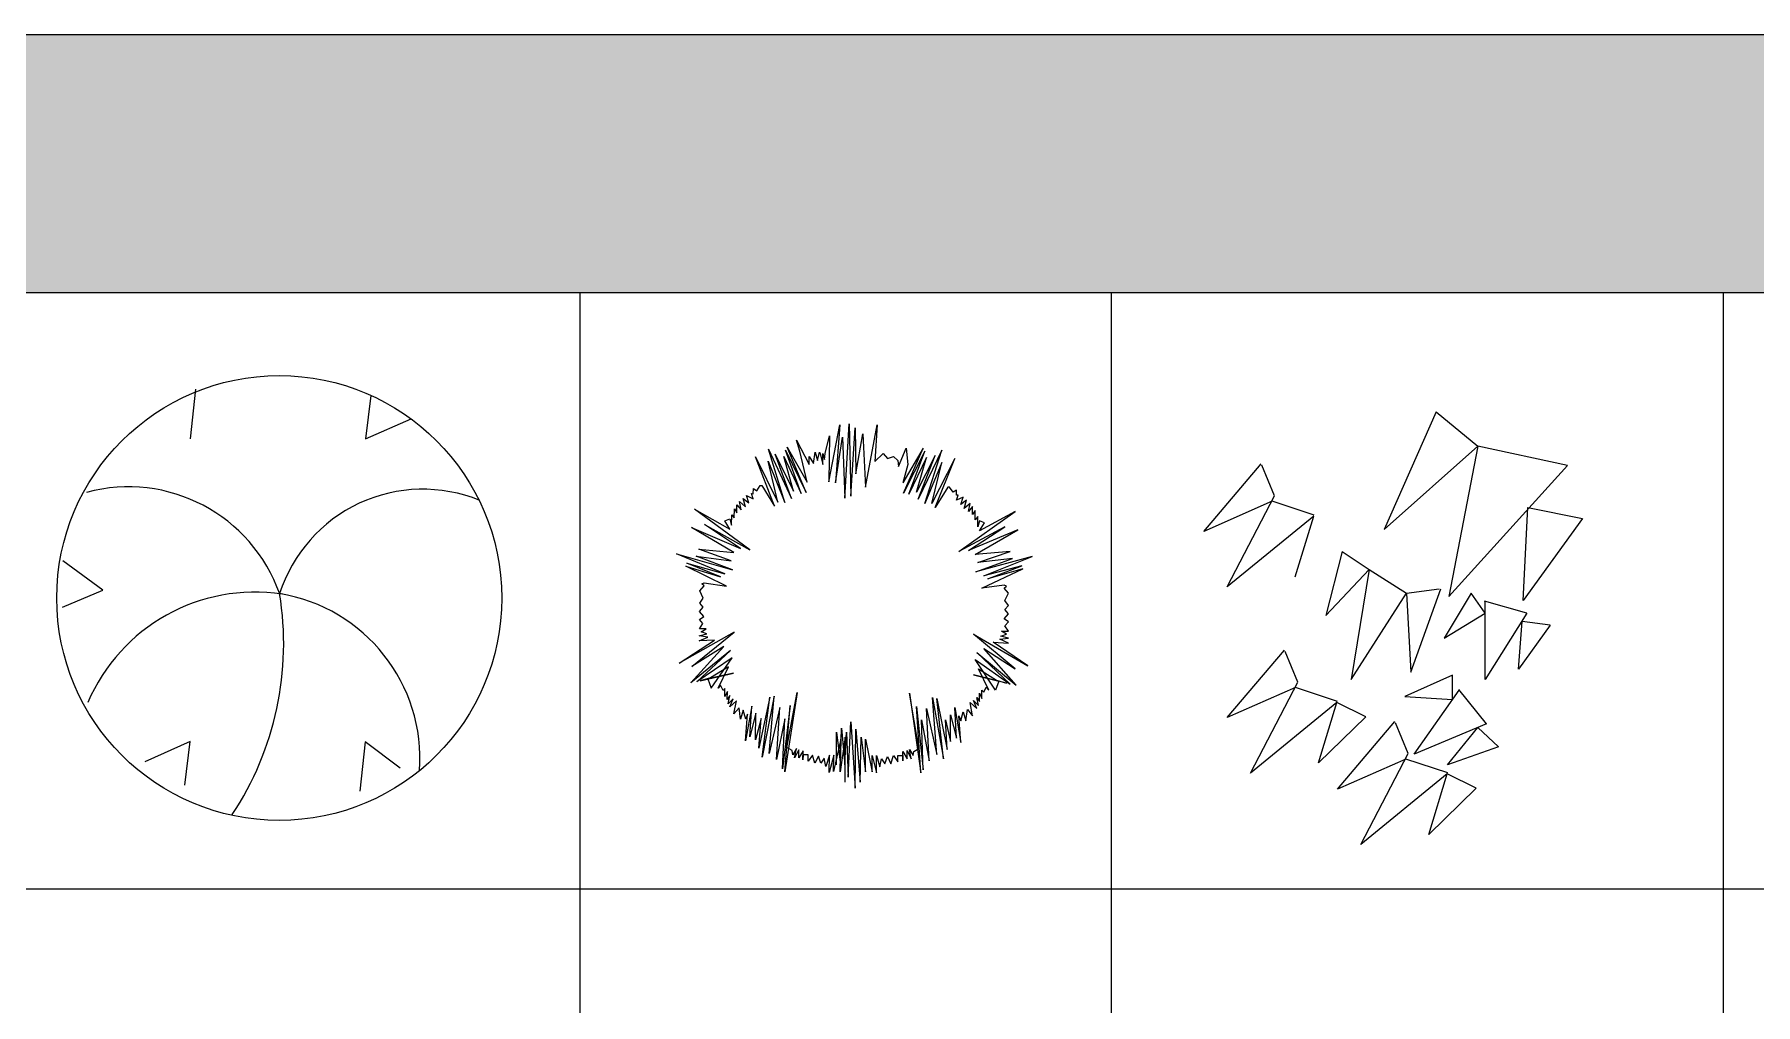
# Model space of a CAD drawing. Header units: inches. Extents: x 7658 to 73799, y 48 to 40262.
# Drawn here: x 57877 to 64861, y 36323 to 40262 of the extents above; entities that cross this region are included whole.
import ezdxf

# ---------------------------------------------------------------- set-up
doc = ezdxf.new("R2010")
doc.units = ezdxf.units.IN
doc.layers.add('www.cad-blocks.net', color=7, linetype='Continuous')

# ---------------------------------------------------------------- blocks, each defined once
blk = doc.blocks.new('A$C516926BB')
for p, q in [((0, 38.5194), (62.4121, 38.5194)), ((48.7041, 38.5194), (48.7041, 0)), ((50.8593, 38.5194), (50.8593, 0)), ((53.3424, 38.5194), (53.3424, 0)), ((0, 36.0983), (62.4121, 36.0983))]:
    blk.add_line(p, q)
blk = doc.blocks.new('A$C3988181B')
for p, q in [((0.5428, 1.5497), (0.5648, 1.7504)), ((1.2749, 1.7257), (1.2529, 1.5493)), ((1.2529, 1.5493), (1.4377, 1.6305)), ((0.1874, 0.935), (0.0246, 1.0544)), ((0.0236, 0.8659), (0.1874, 0.935)), ((0.542, 0.3199), (0.3573, 0.2386)), ((0.52, 0.1434), (0.542, 0.3199)), ((1.2521, 0.3194), (1.2301, 0.1188)), ((1.3939, 0.2121), (1.2521, 0.3194))]:
    blk.add_line(p, q)
blk.add_circle((0.9029, 0.9029), 0.9029)
for centre, radius, start, end in [((0.2905, 0.7028), 0.6515, 19.41309, 105.04155), ((1.4854, 0.7347), 0.6099, 67.73305, 162.24217), ((0.8063, 0.1871), 0.7401, 81.61742, 156.80161), ((-0.3406, 0.7185), 1.2615, 326.59961, 9.22229), ((0.7946, 0.25), 0.6796, 355.95813, 80.6893)]:
    blk.add_arc(centre, radius, start, end)
blk = doc.blocks.new('A$C7B244E89')
for p, q in [((0.6171, 1.2436), (0.662, 1.4757)), ((0.662, 1.4757), (0.6447, 1.2394)), ((0.6827, 1.1772), (0.6999, 1.4798)), ((0.6999, 1.4798), (0.7069, 1.1855)), ((0.7656, 1.2229), (0.814, 1.4757)), ((0.814, 1.4757), (0.8035, 1.3265)), ((0.4996, 1.3679), (0.4858, 1.4135)), ((0.4858, 1.4135), (0.5376, 1.314)), ((0.6032, 1.3596), (0.6205, 1.4301)), ((0.6205, 1.4301), (0.6171, 1.2436)), ((0.6447, 1.2394), (0.6723, 1.4259)), ((0.6723, 1.4259), (0.6827, 1.1772)), ((0.7069, 1.1855), (0.7241, 1.4633)), ((0.7241, 1.4633), (0.7276, 1.2768)), ((0.7276, 1.2768), (0.7552, 1.4384)), ((0.7552, 1.4384), (0.7656, 1.2229)), ((0.3202, 1.3449), (0.4108, 1.1612)), ((0.3967, 1.1448), (0.3202, 1.3449)), ((0.3718, 1.3276), (0.4384, 1.1608)), ((0.4108, 1.1612), (0.3718, 1.3276)), ((0.3726, 1.3773), (0.4663, 1.1769)), ((0.4384, 1.1608), (0.3726, 1.3773)), ((0.3999, 1.3562), (0.4737, 1.2059)), ((0.4663, 1.1769), (0.3999, 1.3562)), ((0.4343, 1.3474), (0.5046, 1.1971)), ((0.4737, 1.2059), (0.4343, 1.3474)), ((0.4416, 1.3722), (0.5254, 1.2009)), ((0.5046, 1.1971), (0.4416, 1.3722)), ((0.4487, 1.3845), (0.5295, 1.2423)), ((0.5254, 1.2009), (0.4487, 1.3845)), ((0.5295, 1.2423), (0.4996, 1.3679)), ((0.5376, 1.314), (0.5376, 1.3472)), ((0.5376, 1.3472), (0.5549, 1.3182)), ((0.5549, 1.3182), (0.5618, 1.3638)), ((0.5618, 1.3638), (0.5721, 1.3307)), ((0.5721, 1.3307), (0.5791, 1.3638)), ((0.5791, 1.3638), (0.5825, 1.3596)), ((0.5825, 1.3596), (0.5929, 1.314)), ((0.5929, 1.3596), (0.5998, 1.3348)), ((0.5929, 1.314), (0.5929, 1.3596)), ((0.5998, 1.3348), (0.6032, 1.3596)), ((0.8035, 1.3265), (0.8381, 1.3596)), ((0.8381, 1.3596), (0.8554, 1.3389)), ((0.8554, 1.3389), (0.8796, 1.3472)), ((0.8796, 1.3472), (0.8969, 1.3307)), ((0.8969, 1.3307), (0.9003, 1.3057)), ((0.9003, 1.3057), (0.9314, 1.3804)), ((1.0005, 1.3804), (0.9176, 1.2394)), ((0.921, 1.1979), (1.0005, 1.3804)), ((1.0074, 1.3679), (0.921, 1.1979)), ((0.9314, 1.3804), (0.9383, 1.314)), ((0.9418, 1.1938), (1.0074, 1.3679)), ((1.0143, 1.3431), (0.9418, 1.1938)), ((1.0489, 1.3514), (0.9728, 1.2021)), ((0.9728, 1.2021), (1.0143, 1.3431)), ((1.0765, 1.372), (0.9798, 1.1731)), ((0.9798, 1.1731), (1.0489, 1.3514)), ((1.0074, 1.1566), (1.0765, 1.372)), ((1.1283, 1.3389), (1.035, 1.1566)), ((1.0489, 1.1399), (1.1283, 1.3389)), ((0.9383, 1.314), (0.9176, 1.2394)), ((1.0765, 1.3223), (1.0074, 1.1566)), ((1.035, 1.1566), (1.0765, 1.3223)), ((0.2834, 1.188), (0.3108, 1.1752)), ((0.2933, 1.1588), (0.2834, 1.188)), ((0.3042, 1.196), (0.3111, 1.1959)), ((0.3108, 1.1752), (0.3042, 1.196)), ((0.3111, 1.1959), (0.3114, 1.2166)), ((0.3114, 1.2166), (0.3251, 1.2081)), ((0.3251, 1.2081), (0.3393, 1.2286)), ((0.3393, 1.2286), (0.3462, 1.2285)), ((0.3462, 1.2285), (0.3967, 1.1448)), ((1.1006, 1.2229), (1.0489, 1.1399)), ((1.1076, 1.2229), (1.1006, 1.2229)), ((1.1214, 1.2021), (1.1076, 1.2229)), ((1.1352, 1.2104), (1.1214, 1.2021)), ((1.1352, 1.1897), (1.1352, 1.2104)), ((1.1352, 1.169), (1.1421, 1.1897)), ((1.1421, 1.1897), (1.1352, 1.1897)), ((0.0718, 1.1331), (0.2157, 1.0522)), ((0.2974, 0.9681), (0.0718, 1.1331)), ((0.2336, 1.0975), (0.2342, 1.1348)), ((0.2342, 1.1348), (0.2443, 1.1181)), ((0.2443, 1.1181), (0.2448, 1.1512)), ((0.2448, 1.1512), (0.2617, 1.1302)), ((0.2554, 1.1636), (0.2792, 1.1425)), ((0.2617, 1.1302), (0.2554, 1.1636)), ((0.2694, 1.1758), (0.2933, 1.1588)), ((0.2792, 1.1425), (0.2694, 1.1758)), ((1.1628, 1.1814), (1.1352, 1.169)), ((1.1455, 0.9617), (1.3736, 1.1233)), ((1.1525, 1.1524), (1.1628, 1.1814)), ((1.1767, 1.169), (1.1525, 1.1524)), ((1.1663, 1.1358), (1.1767, 1.169)), ((1.1904, 1.1566), (1.1663, 1.1358)), ((1.1836, 1.1233), (1.1904, 1.1566)), ((1.2009, 1.1441), (1.1836, 1.1233)), ((1.2009, 1.1109), (1.2009, 1.1441)), ((1.2112, 1.1275), (1.2009, 1.1109)), ((1.2112, 1.0902), (1.2112, 1.1275)), ((1.3736, 1.1233), (1.2285, 1.0446)), ((0.0603, 1.0587), (0.2594, 0.9728)), ((0.2315, 0.9566), (0.0603, 1.0587)), ((0.1123, 1.0703), (0.2974, 0.9681)), ((0.2594, 0.9728), (0.1123, 1.0703)), ((0.1955, 1.0856), (0.2163, 1.0936)), ((0.2157, 1.0522), (0.1955, 1.0856)), ((0.2163, 1.0936), (0.2228, 1.0687)), ((0.2228, 1.0687), (0.2235, 1.1101)), ((0.2235, 1.1101), (0.2336, 1.0975)), ((1.3321, 1.0612), (1.1455, 0.9617)), ((1.1836, 0.9658), (1.3321, 1.0612)), ((1.3839, 1.0488), (1.1836, 0.9658)), ((1.2216, 1.1027), (1.2112, 1.0902)), ((1.2112, 0.9492), (1.3839, 1.0488)), ((1.2216, 1.0612), (1.2216, 1.1027)), ((1.2285, 1.086), (1.2216, 1.0612)), ((1.2492, 1.0777), (1.2285, 1.086)), ((1.2285, 1.0446), (1.2492, 1.0777)), ((0, 0.9518), (0.227, 0.8862)), ((0.1957, 0.87), (0, 0.9518)), ((0.0409, 0.9138), (0.1957, 0.87)), ((0.1783, 0.8579), (0.0409, 0.9138)), ((0.0793, 0.9423), (0.2207, 0.9236)), ((0.227, 0.8862), (0.0793, 0.9423)), ((0.0901, 0.9712), (0.2315, 0.9566)), ((0.2207, 0.9236), (0.0901, 0.9712)), ((1.3528, 0.9617), (1.2112, 0.9492)), ((1.4426, 0.941), (1.2146, 0.8788)), ((1.2146, 0.8788), (1.3632, 0.9327)), ((1.2216, 0.9161), (1.3528, 0.9617)), ((1.3632, 0.9327), (1.2216, 0.9161)), ((1.2458, 0.8622), (1.4426, 0.941)), ((0.2018, 0.8202), (0.0372, 0.9015)), ((0.0372, 0.9015), (0.1783, 0.8579)), ((1.2388, 0.8125), (1.4046, 0.8912)), ((1.4012, 0.9036), (1.2458, 0.8622)), ((1.263, 0.8498), (1.4012, 0.9036)), ((1.4046, 0.8912), (1.263, 0.8498)), ((0.0937, 0.7513), (0.1078, 0.7719)), ((0.0944, 0.8011), (0.112, 0.8216)), ((0.1078, 0.7719), (0.0944, 0.8011)), ((0.1018, 0.8301), (0.1122, 0.834)), ((0.112, 0.8216), (0.1018, 0.8301)), ((0.1122, 0.834), (0.2018, 0.8202)), ((1.3287, 0.8249), (1.2388, 0.8125)), ((1.339, 0.8208), (1.3287, 0.8249)), ((1.3287, 0.8125), (1.339, 0.8208)), ((1.3459, 0.7917), (1.3287, 0.8125)), ((1.3321, 0.7627), (1.3459, 0.7917)), ((0.0932, 0.7182), (0.1073, 0.7346)), ((0.1102, 0.6972), (0.0932, 0.7182)), ((0.1073, 0.7346), (0.0937, 0.7513)), ((1.3287, 0.6881), (1.3459, 0.7088)), ((1.3459, 0.742), (1.3321, 0.7627)), ((1.3321, 0.7254), (1.3459, 0.742)), ((1.3459, 0.7088), (1.3321, 0.7254)), ((0.2336, 0.6332), (0.0106, 0.508)), ((0.0622, 0.4948), (0.2336, 0.6332)), ((0.0921, 0.6478), (0.1063, 0.6683)), ((0.1198, 0.6474), (0.0921, 0.6478)), ((0.0927, 0.685), (0.1102, 0.6972)), ((0.1063, 0.6683), (0.0927, 0.685)), ((0.0989, 0.6352), (0.1198, 0.6474)), ((0.123, 0.6266), (0.0989, 0.6352)), ((1.339, 0.6259), (1.3183, 0.6384)), ((1.3183, 0.6384), (1.3459, 0.6384)), ((1.3459, 0.6757), (1.3287, 0.6881)), ((1.3321, 0.6591), (1.3459, 0.6757)), ((1.3459, 0.6384), (1.3321, 0.6591)), ((0.0106, 0.508), (0.1536, 0.6012)), ((0.0578, 0.4285), (0.1912, 0.5758)), ((0.2187, 0.5588), (0.0578, 0.4285)), ((0.1912, 0.5758), (0.0622, 0.4948)), ((0.0821, 0.4323), (0.2187, 0.5588)), ((0.0914, 0.598), (0.1262, 0.6141)), ((0.1536, 0.6012), (0.0914, 0.598)), ((0.0917, 0.6187), (0.123, 0.6266)), ((0.1262, 0.6141), (0.0917, 0.6187)), ((1.3736, 0.4849), (1.2043, 0.6259)), ((1.2043, 0.6259), (1.4253, 0.4974)), ((1.377, 0.4186), (1.2458, 0.5679)), ((1.2458, 0.5679), (1.3736, 0.4849)), ((1.4253, 0.4974), (1.2838, 0.5927)), ((1.2838, 0.5927), (1.3459, 0.5886)), ((1.3114, 0.6052), (1.3459, 0.6093)), ((1.3459, 0.5886), (1.3114, 0.6052)), ((1.3148, 0.6176), (1.339, 0.6259)), ((1.3459, 0.6093), (1.3148, 0.6176)), ((0.2251, 0.5297), (0.0821, 0.4323)), ((0.2108, 0.4925), (0.1376, 0.448)), ((0.1404, 0.4065), (0.2251, 0.5297)), ((0.168, 0.4061), (0.2108, 0.4925)), ((1.2112, 0.5223), (1.3528, 0.4228)), ((1.2941, 0.3979), (1.2112, 0.5223)), ((1.3528, 0.4228), (1.2181, 0.5513)), ((1.2181, 0.5513), (1.377, 0.4186)), ((0.0959, 0.4362), (0.2311, 0.4674)), ((0.1376, 0.448), (0.0959, 0.4362)), ((0.2311, 0.4674), (0.1271, 0.4441)), ((0.1271, 0.4441), (0.1404, 0.4065)), ((1.2043, 0.4601), (1.3079, 0.4352)), ((1.339, 0.4269), (1.2043, 0.4601)), ((1.225, 0.4849), (1.2975, 0.4394)), ((1.2665, 0.3979), (1.225, 0.4849)), ((1.3079, 0.4352), (1.2941, 0.3979)), ((1.2975, 0.4394), (1.339, 0.4269)), ((0.1785, 0.4185), (0.168, 0.4061)), ((0.1886, 0.3976), (0.1785, 0.4185)), ((0.1956, 0.4057), (0.1886, 0.3976)), ((0.1951, 0.3726), (0.1956, 0.4057)), ((0.2058, 0.3931), (0.1951, 0.3726)), ((0.2053, 0.36), (0.2058, 0.3931)), ((0.216, 0.3764), (0.2053, 0.36)), ((0.2085, 0.3434), (0.216, 0.3764)), ((0.2296, 0.3638), (0.2085, 0.3434)), ((0.2153, 0.3309), (0.2296, 0.3638)), ((0.2433, 0.3553), (0.2153, 0.3309)), ((0.2321, 0.3016), (0.2433, 0.3553)), ((0.3782, 0.3698), (0.3337, 0.1632)), ((0.3955, 0.3737), (0.3469, 0.1257)), ((0.3469, 0.1257), (0.3782, 0.3698)), ((0.3748, 0.1418), (0.3955, 0.3737)), ((0.4891, 0.3889), (0.4393, 0.0662)), ((0.4477, 0.1657), (0.4891, 0.3889)), ((0.9832, 0.1617), (0.9452, 0.3855)), ((0.9452, 0.3855), (0.9901, 0.0621)), ((1.0557, 0.1367), (1.0385, 0.3689)), ((1.0385, 0.3689), (1.0834, 0.1202)), ((1.0834, 0.1202), (1.0557, 0.3647)), ((1.0557, 0.3647), (1.0972, 0.1575)), ((1.2181, 0.3233), (1.2043, 0.3565)), ((1.2043, 0.3565), (1.225, 0.3358)), ((1.2181, 0.3689), (1.2285, 0.3523)), ((1.225, 0.3358), (1.2181, 0.3689)), ((1.2285, 0.3523), (1.2285, 0.3855)), ((1.2285, 0.3855), (1.2388, 0.3647)), ((1.2388, 0.3647), (1.2388, 0.3979)), ((1.2388, 0.3979), (1.2458, 0.3897)), ((1.2458, 0.3897), (1.2561, 0.4104)), ((1.2561, 0.4104), (1.2665, 0.3979)), ((0.2532, 0.3261), (0.2321, 0.3016)), ((0.2594, 0.2804), (0.2532, 0.3261)), ((0.2703, 0.3175), (0.2594, 0.2804)), ((0.2801, 0.2801), (0.2703, 0.3175)), ((0.3051, 0.3336), (0.2788, 0.1931)), ((0.2788, 0.1931), (0.2874, 0.3007)), ((0.2874, 0.3007), (0.2801, 0.2801)), ((0.2964, 0.2093), (0.3051, 0.3336)), ((0.3219, 0.3043), (0.2964, 0.2093)), ((0.3203, 0.1966), (0.3219, 0.3043)), ((0.3424, 0.2833), (0.3203, 0.1966)), ((0.3337, 0.1632), (0.3424, 0.2833)), ((0.419, 0.3278), (0.3748, 0.1418)), ((0.4055, 0.1165), (0.419, 0.3278)), ((0.439, 0.2818), (0.4055, 0.1165)), ((0.4606, 0.3354), (0.4291, 0.0789)), ((0.4291, 0.0789), (0.439, 0.2818)), ((0.4393, 0.0662), (0.4606, 0.3354)), ((0.9901, 0.0621), (0.9728, 0.3316)), ((0.9728, 0.3316), (1.0005, 0.0746)), ((1.0247, 0.1119), (1.0143, 0.3233)), ((1.0143, 0.3233), (1.0557, 0.1367)), ((1.111, 0.1906), (1.111, 0.2984)), ((1.111, 0.2984), (1.1352, 0.2031)), ((1.1352, 0.2031), (1.1283, 0.3275)), ((1.1283, 0.3275), (1.1525, 0.1865)), ((1.1525, 0.1865), (1.1455, 0.2943)), ((1.1455, 0.2943), (1.1525, 0.2736)), ((1.1525, 0.2736), (1.1628, 0.3108)), ((1.1628, 0.3108), (1.1732, 0.2736)), ((1.1732, 0.2736), (1.1801, 0.3192)), ((1.1801, 0.3192), (1.2009, 0.2943)), ((1.2009, 0.2943), (1.1904, 0.3482)), ((1.1904, 0.3482), (1.2181, 0.3233)), ((0.6481, 0.0953), (0.6481, 0.228)), ((0.6481, 0.228), (0.6654, 0.0953)), ((0.6654, 0.0953), (0.6688, 0.2445)), ((0.6688, 0.2445), (0.6827, 0.0953)), ((0.6827, 0.0953), (0.6896, 0.228)), ((0.6896, 0.228), (0.6965, 0.0456)), ((0.6965, 0.0456), (0.7069, 0.2695)), ((0.7069, 0.2695), (0.7241, 0)), ((0.7241, 0), (0.7276, 0.2404)), ((0.7276, 0.2404), (0.7449, 0.0248)), ((1.0005, 0.0746), (0.9936, 0.2777)), ((0.9936, 0.2777), (1.0247, 0.1119)), ((1.0972, 0.1575), (1.0903, 0.2777)), ((1.0903, 0.2777), (1.111, 0.1906)), ((0.4682, 0.1529), (0.4477, 0.1657)), ((0.4714, 0.1363), (0.4682, 0.1529)), ((0.4856, 0.1609), (0.4714, 0.1363)), ((0.4782, 0.1238), (0.4856, 0.1609)), ((0.4959, 0.1566), (0.4782, 0.1238)), ((0.4954, 0.1235), (0.4959, 0.1566)), ((0.5131, 0.1522), (0.4954, 0.1235)), ((0.5126, 0.1149), (0.5131, 0.1522)), ((0.6659, 0.1997), (0.6363, 0.0675)), ((0.6833, 0.2077), (0.6639, 0.0671)), ((0.6639, 0.0671), (0.6659, 0.1997)), ((0.684, 0.0253), (0.6833, 0.2077)), ((0.7449, 0.0248), (0.7483, 0.2073)), ((0.7483, 0.2073), (0.7656, 0.0663)), ((0.7656, 0.0663), (0.7656, 0.1989)), ((0.7656, 0.1989), (0.7932, 0.0663)), ((0.9176, 0.1119), (0.9176, 0.1492)), ((0.9176, 0.1492), (0.9348, 0.1202)), ((0.9348, 0.1202), (0.9348, 0.1534)), ((0.9348, 0.1534), (0.9521, 0.1202)), ((0.9521, 0.1202), (0.9452, 0.1575)), ((0.9452, 0.1575), (0.959, 0.1326)), ((0.959, 0.1326), (0.9625, 0.1492)), ((0.9625, 0.1492), (0.9832, 0.1617)), ((0.5129, 0.1357), (0.5126, 0.1149)), ((0.5336, 0.1354), (0.5129, 0.1357)), ((0.5332, 0.1105), (0.5336, 0.1354)), ((0.5509, 0.1351), (0.5332, 0.1105)), ((0.5607, 0.1018), (0.5509, 0.1351)), ((0.575, 0.1306), (0.5607, 0.1018)), ((0.5849, 0.1014), (0.575, 0.1306)), ((0.599, 0.1219), (0.5849, 0.1014)), ((0.6055, 0.0887), (0.599, 0.1219)), ((0.62, 0.1341), (0.6055, 0.0887)), ((0.6189, 0.0636), (0.62, 0.1341)), ((0.6373, 0.1338), (0.6189, 0.0636)), ((0.6363, 0.0675), (0.6373, 0.1338)), ((0.7932, 0.0663), (0.7932, 0.1326)), ((0.7932, 0.1326), (0.8105, 0.0621)), ((0.8105, 0.0621), (0.8105, 0.1326)), ((0.8105, 0.1326), (0.8243, 0.087)), ((0.8243, 0.087), (0.8312, 0.1202)), ((0.8312, 0.1202), (0.845, 0.0995)), ((0.845, 0.0995), (0.8554, 0.1285)), ((0.8554, 0.1285), (0.8692, 0.0995)), ((0.8692, 0.0995), (0.8796, 0.1326)), ((0.8796, 0.1326), (0.8969, 0.1078)), ((0.8969, 0.1078), (0.8969, 0.1326)), ((0.8969, 0.1326), (0.9176, 0.1326)), ((0.9176, 0.1326), (0.9176, 0.1119))]:
    blk.add_line(p, q)
blk = doc.blocks.new('A$C0A552509')
for p, q in [((0.943, 1.7561), (0.7313, 1.2787)), ((0.943, 1.7561), (1.1123, 1.6171)), ((0.7313, 1.2787), (1.1123, 1.6171)), ((1.1123, 1.6171), (0.9941, 1.0066)), ((1.4752, 1.5386), (1.1123, 1.6171)), ((0, 1.2708), (0.2326, 1.5447)), ((0.2865, 1.4152), (0.2357, 1.5395)), ((0.9941, 1.0066), (1.4752, 1.5386)), ((0.0947, 1.0462), (0.2865, 1.4152)), ((0.2771, 1.393), (0, 1.2708)), ((0.4458, 1.3325), (0.0947, 1.0462)), ((0.4476, 1.3369), (0.2771, 1.393)), ((0.3712, 1.087), (0.4458, 1.3325)), ((1.2964, 0.9897), (1.3153, 1.3673)), ((1.3153, 1.3673), (1.5369, 1.3229)), ((1.5369, 1.3229), (1.2964, 0.9897)), ((0.562, 1.1887), (0.4955, 0.9289)), ((0.562, 1.1887), (0.6708, 1.1162)), ((0.4955, 0.9289), (0.6708, 1.1162)), ((0.6708, 1.1162), (0.5983, 0.669)), ((0.6708, 1.1162), (0.822, 1.0195)), ((0.5983, 0.669), (0.822, 1.0195)), ((0.822, 1.0195), (0.9551, 1.0376)), ((0.822, 1.0195), (0.8402, 0.6993)), ((0.8402, 0.6993), (0.9611, 1.0376)), ((1.0845, 1.0201), (0.9753, 0.838)), ((1.141, 0.9392), (1.0845, 1.0201)), ((1.3108, 0.9387), (1.1389, 0.9871)), ((1.1418, 0.6692), (1.1413, 0.9864)), ((0.9753, 0.838), (1.141, 0.9392)), ((1.3108, 0.9387), (1.1418, 0.6692)), ((1.2767, 0.7109), (1.2911, 0.9056)), ((1.4048, 0.8904), (1.2767, 0.7109)), ((1.4048, 0.8904), (1.2911, 0.9056)), ((0.0946, 0.5147), (0.3272, 0.7886)), ((0.381, 0.659), (0.3302, 0.7833)), ((0.3717, 0.6368), (0.0946, 0.5147)), ((0.1893, 0.29), (0.381, 0.659)), ((0.5422, 0.5807), (0.3717, 0.6368)), ((1.0091, 0.6869), (0.815, 0.6009)), ((1.0088, 0.5883), (1.0091, 0.6869)), ((1.1473, 0.4902), (1.0346, 0.6286)), ((0.5403, 0.5764), (0.1893, 0.29)), ((0.4658, 0.3308), (0.5403, 0.5764)), ((0.6576, 0.5183), (0.5403, 0.5764)), ((0.815, 0.6009), (1.0088, 0.5883)), ((0.854, 0.367), (1.0362, 0.6267)), ((0.6576, 0.5183), (0.4658, 0.3308)), ((0.5421, 0.2246), (0.7748, 0.4985)), ((0.8286, 0.369), (0.7778, 0.4933)), ((1.1473, 0.4902), (0.854, 0.367)), ((0.9882, 0.3235), (1.1121, 0.4744)), ((1.1963, 0.3965), (1.1121, 0.4744)), ((0.6369, 0), (0.8286, 0.369)), ((1.1963, 0.3965), (0.9882, 0.3235)), ((0.8192, 0.3468), (0.5421, 0.2246)), ((0.9879, 0.2863), (0.6369, 0)), ((0.9897, 0.2907), (0.8192, 0.3468)), ((0.9133, 0.0408), (0.9879, 0.2863)), ((1.1051, 0.2283), (0.9879, 0.2863)), ((1.1051, 0.2283), (0.9133, 0.0408))]:
    blk.add_line(p, q)
blk = doc.blocks.new('format')
at = {"layer": 'www.cad-blocks.net', "true_color": 0x546d8e}
h = blk.add_hatch(color=155, dxfattribs=at)
h.set_gradient(color1=(68, 68, 68), color2=(84, 109, 142), tint=1)
h.paths.add_polyline_path([(11386.7, 40261.7), (11386.7, 39213.8), (73798.8, 39213.8), (73798.8, 40261.7)])
at = {"layer": 'www.cad-blocks.net', "color": 155, "true_color": 0x546d8e}
for p, q in [((11386.7, 40261.7), (73798.8, 40261.7)), ((11386.7, 39213.8), (73798.8, 39213.8)), ((11386.7, 39213.8), (73798.8, 39213.8))]:
    blk.add_line(p, q, dxfattribs=at)

msp = doc.modelspace()

# ---------------------------------------------------------------- block references
msp.add_blockref('format', (0, 0))
at = {"xscale": 1000, "yscale": 1000, "zscale": 1000}
for name, p in [('A$C3988181B', (57967.7, 37070.8)), ('A$C0A552509', (62622.2, 36973.4)), ('A$C7B244E89', (60483.2, 37201.4))]:
    msp.add_blockref(name, p, dxfattribs=at)
at = {"layer": 'www.cad-blocks.net', "color": 155, "true_color": 0x546d8e, "xscale": 1000, "yscale": 1000, "zscale": 1000}
msp.add_blockref('A$C516926BB', (11386.7, 694.4), dxfattribs=at)

doc.saveas('drawing.dxf')
